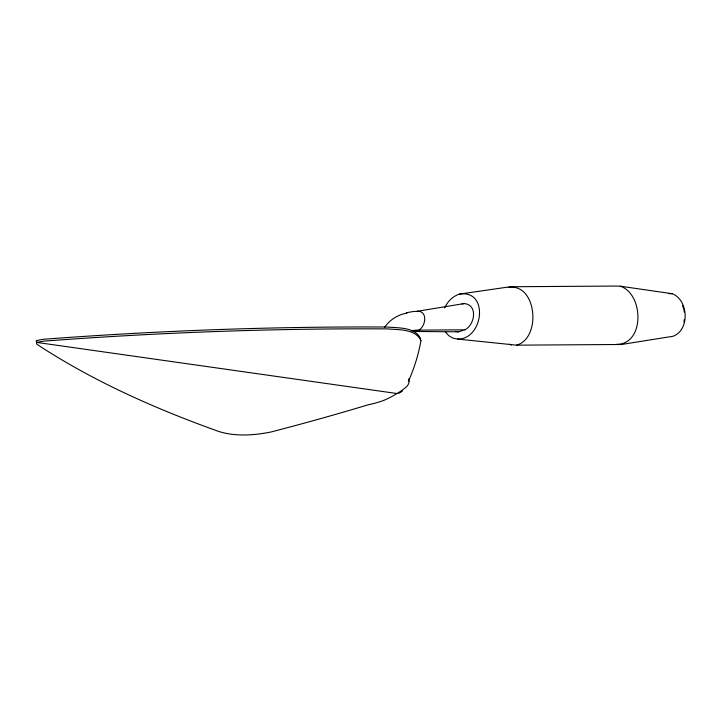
<?xml version="1.0" encoding="UTF-8"?>
<svg xmlns="http://www.w3.org/2000/svg" width="721" height="721" viewBox="0 0 721 721"><rect width="100%" height="100%" fill="white"/><g stroke="black" fill="none" stroke-linecap="round" stroke-linejoin="round"><path stroke-width="1.08" d="M683.914 321.926L684.256 319.718M444.749 307.93C447.408 301.54 452.743 296.268 459.367 294.114L510.216 286.751L615.148 286.066L620.231 286.192L672.179 293.708C688.6 299.945 690.051 329.948 673.099 336.256L621.493 344.485L516.56 345.161L457.565 339.068L452.869 338.122L448.732 335.68L445.416 331.921M420.586 338.654C414.981 326.784 398.073 328.073 386.916 327.019C272.331 326.406 157.728 330.66 43.467 339.267L36.41 340.555L36.374 342.268M464.865 329.821C474.887 325 478.167 304.623 464.171 303.568L415.81 311.517C429.914 308.822 425.705 332.048 414.007 331.462L458.448 331.822L464.865 329.821L416.134 330.137A55.093 36.807 58.6 0 0 411.556 330.912M398.803 393.333L402.417 391.124M508.269 287.49C536.902 282.632 541.732 338.194 516.56 345.161M406.374 312.707L414.863 311.274M462.026 303.92L464.171 303.568M459.367 294.114C489.496 289.409 483.295 339.798 457.565 339.068M668.466 293.618L672.179 293.708M616.401 344.359C645.016 344.656 643.88 293.753 620.231 286.192M455.42 331.399L458.448 331.822M396.974 393.522L36.78 342.412L36.501 343.728L37.744 344.836C93.964 381.607 155.808 408.933 218.905 431.519C235.695 436.701 253.81 435.376 270.826 432.032A964.455 345.629 -11.2 0 0 367.989 404.851A43.233 15.492 -11.2 0 0 383.887 400.362A65.584 23.505 -11.2 0 0 396.974 393.522A65.584 23.505 -11.2 0 0 407.05 386.249A43.233 15.492 -11.2 0 0 409.068 379.805A964.455 345.629 -11.2 0 0 420.929 340.519M509.495 344.196L511.477 345.035M682.417 305.443L683.625 308.462M420.956 340.519C415.35 328.65 398.434 329.939 387.285 328.884C272.691 328.271 158.097 332.525 43.828 341.132L36.78 342.412L36.41 340.555M683.796 309.354L684.328 312.022M384.545 327.442A74.029 49.461 58.6 0 1 407.059 313.112M408.807 378.804A43.233 15.492 -11.2 0 1 408.338 381.526"/></g></svg>
